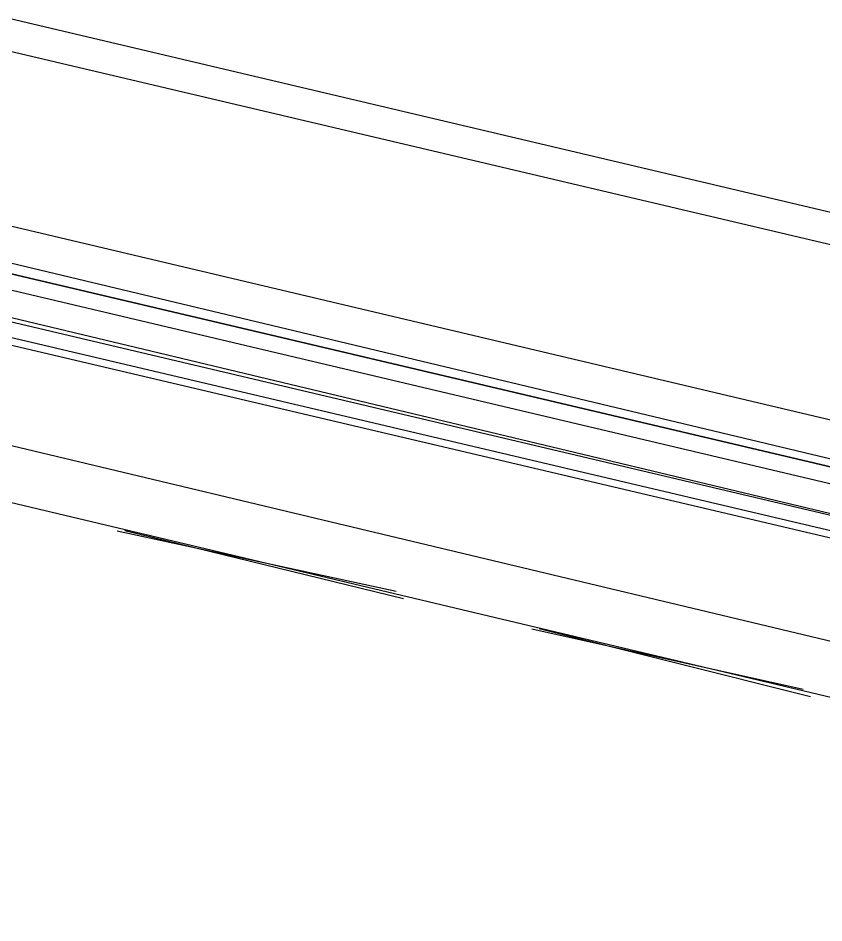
# Model space of a CAD drawing. Header units: feet. Extents: x -84 to 198, y -22 to 181.
# Drawn here: x 84.545 to 85.97, y 151.658 to 153.258 of the extents above; entities that cross this region are included whole.
import ezdxf

# ---------------------------------------------------------------- set-up
doc = ezdxf.new("R2010")
doc.units = ezdxf.units.FT
doc.layers.add('A-LINEA', color=7, linetype='CONTINUOUS')

msp = doc.modelspace()

# ---------------------------------------------------------------- linework, layer by layer
at = {"layer": 'A-LINEA'}
for p, q in [((91.3067, 151.6578), (77.5733, 154.8978)), ((77.8933, 154.7644), (86.5467, 152.7244)), ((77.72, 154.0178), (86.3733, 151.9644)), ((82.1867, 153.4444), (86.08, 152.5244)), ((86.0533, 152.3644), (82.1467, 153.2978)), ((86.04, 152.3644), (82.1467, 153.2844)), ((86.04, 152.3378), (82.1333, 153.2578)), ((86.04, 152.3244), (82.1333, 153.2444)), ((86, 152.1511), (82.0933, 153.0844)), ((84.72, 152.3511), (85.2133, 152.2444)), ((85.2267, 152.2311), (84.7333, 152.3511)), ((85.4533, 152.1778), (85.9333, 152.0711)), ((85.9467, 152.0578), (85.4667, 152.1778))]:
    msp.add_line(p, q, dxfattribs=at)
msp.add_lwpolyline([(86.0667, 152.4578), (82.1067, 153.4044), (82.1067, 153.3911), (82.1067, 153.3778), (86.0667, 152.4444), (82.1067, 153.3778), (82.0933, 153.3644), (82.1067, 153.3511), (86.0533, 152.4178)], dxfattribs=at)

doc.saveas('drawing.dxf')
